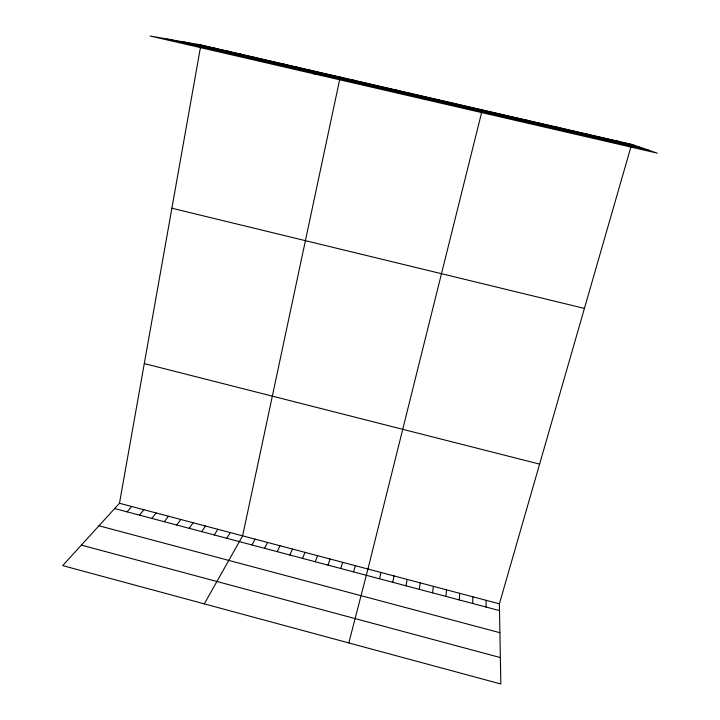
<?xml version="1.0" encoding="UTF-8"?>
<svg xmlns="http://www.w3.org/2000/svg" width="720" height="720" viewBox="0 0 720 720"><rect width="100%" height="100%" fill="white"/><g stroke="black" fill="none" stroke-linecap="round" stroke-linejoin="round"><path stroke-width="1.08" d="M486.081 607.041L486.135 600.309M472.671 603.486L472.905 596.808M459.297 599.94L459.702 593.307M445.941 596.394L446.517 589.824M432.603 592.857L433.368 586.341M419.301 589.329L420.228 582.858M406.017 585.81L407.124 579.393M631.638 144.387L499.392 603.819L500.823 684L62.685 565.605L119.475 503.253L200.889 44.964L150.12 36L657.315 153.162L631.638 144.387L200.889 44.964M392.76 582.291L394.038 575.928M339.759 79.173L242.622 535.851L204.3 603.873M379.53 578.781L380.979 572.472M348.813 642.924L367.938 569.016L482.274 109.908L480.825 112.392M353.52 571.887L355.311 565.677M340.749 568.503L342.702 562.338M327.996 565.119L330.111 559.008M315.27 561.744L317.547 555.678M302.562 558.378L305.001 552.357M289.881 555.012L292.482 549.045M277.218 551.655L279.981 545.733M264.582 548.307L267.507 542.439M251.964 544.959L255.051 539.136M226.8 538.281L230.211 532.566M214.254 534.96L217.818 529.281M201.726 531.639L205.452 526.005M189.216 528.318L193.104 522.738M176.733 525.006L180.783 519.48M164.277 521.703L168.48 516.222M151.839 518.409L156.195 512.973M139.419 515.115L143.937 509.724M127.026 511.83L131.697 506.484M453.087 103.41L453.636 103.302M438.597 100.062L439.353 100.008M424.134 96.723L425.106 96.714M409.707 93.393L410.886 93.438M395.298 90.072L396.693 90.162M380.925 86.751L382.527 86.886M366.579 83.439L368.388 83.628M352.26 80.136L354.276 80.37M313.56 73.755L340.2 77.121M323.721 73.548L326.142 73.881M309.483 70.263L312.12 70.641M295.281 66.987L298.116 67.41M281.106 63.711L284.148 64.188M266.958 60.453L270.198 60.966M252.846 57.186L256.284 57.753M238.752 53.937L242.397 54.549M224.694 50.688L228.528 51.345M210.654 47.457L214.695 48.159M196.65 44.217L633.771 145.116M182.772 41.769L640.773 147.51M167.022 38.988L648.738 150.228M171.882 208.233L584.424 308.412M144.288 363.582L539.604 464.121M119.475 503.253L499.392 603.819M114.651 508.545L499.509 610.605M98.955 525.78L499.905 632.709M81.351 545.103L500.346 657.567M616.563 140.904L618.471 141.579M601.524 137.439L603.198 138.06M586.512 133.965L587.952 134.541M571.527 130.509L572.742 131.031M556.578 127.062L557.568 127.521M541.656 123.615L542.421 124.029M526.761 120.177L527.31 120.537"/></g></svg>
